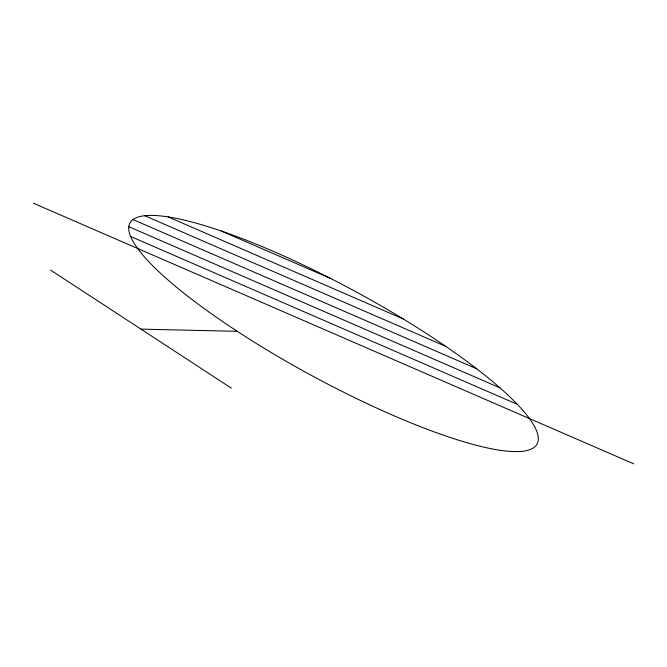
<?xml version="1.0" encoding="UTF-8"?>
<svg xmlns="http://www.w3.org/2000/svg" width="667" height="667" viewBox="0 0 667 667"><rect width="100%" height="100%" fill="white"/><g stroke="black" fill="none" stroke-linecap="round" stroke-linejoin="round"><path stroke-width="1" d="M140.962 329.123L237.227 331.316M221.269 231.007L330.99 278.639M168.142 216.908L403.243 318.968M144.722 215.699L445.789 346.398M132.95 219.551L476.688 368.776M128.764 226.697L499.992 387.852M130.557 236.435L517.334 404.344M33.35 203.193L633.65 463.807M50.567 270.077L231.357 388.169M208.588 311.756A231.649 47.374 28.5 0 0 536.535 444.914A231.649 47.374 28.5 0 0 255.386 243.83A231.649 47.374 28.5 0 0 208.588 311.756"/></g></svg>
